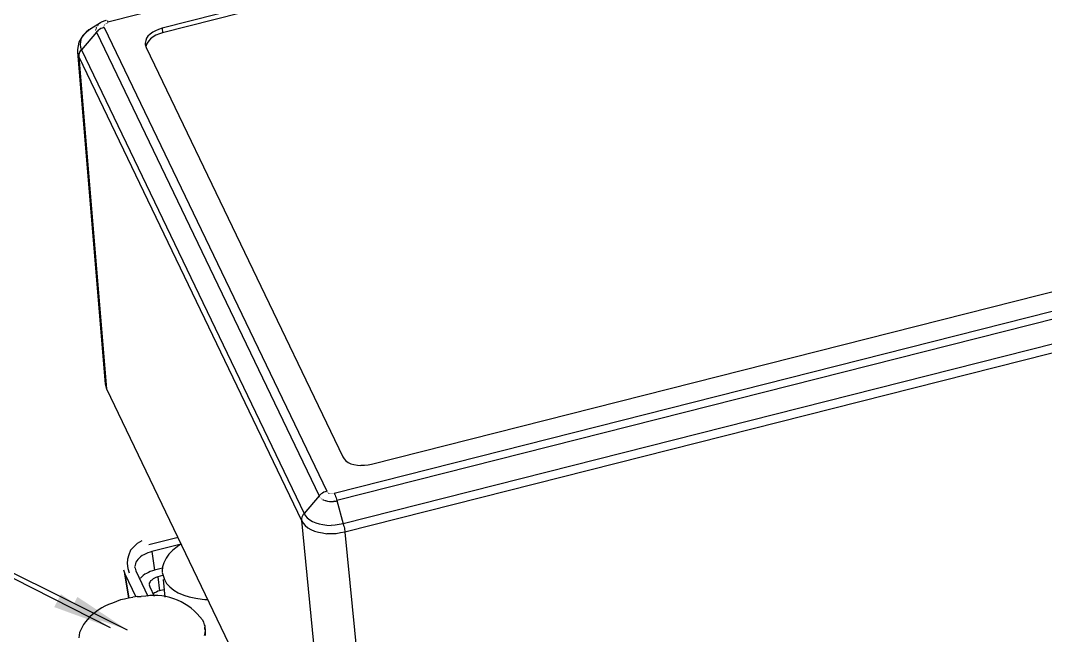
# Model space of a CAD drawing. Header units: millimetres. Extents: x 4 to 529, y -167 to 297.
# Drawn here: x 88.3 to 153.5, y -115.2 to -76.1 of the extents above; entities that cross this region are included whole.
import ezdxf

# ---------------------------------------------------------------- set-up
doc = ezdxf.new("R2010")
doc.units = ezdxf.units.MM
doc.layers.add('PDF_图层 1', color=7, linetype='Continuous', true_color=0x231f20)

msp = doc.modelspace()

# ---------------------------------------------------------------- linework, layer by layer
at = {"layer": 'PDF_图层 1', "color": 7, "lineweight": -3, "true_color": 0xffffff}
for points in [[(197.346, -50.028), (93.899, -76.221)], [(194.975, -51.862), (97.342, -76.588)], [(195.003, -52.145), (97.371, -76.898)], [(93.419, -76.249), (92.798, -76.644)], [(93.419, -76.249), (93.362, -76.278)], [(93.786, -76.108), (93.758, -76.108), (93.475, -76.221), (93.419, -76.249)], [(93.87, -76.137), (93.899, -76.193)], [(92.685, -76.729), (92.29, -77.068), (92.036, -77.491), (91.951, -77.943), (91.951, -78.112)], [(93.165, -76.842), (92.205, -77.971)], [(92.516, -76.842), (92.374, -76.983)], [(92.685, -76.701), (92.516, -76.842)], [(92.798, -76.644), (92.685, -76.729)], [(92.798, -76.644), (92.769, -76.644), (92.769, -76.673), (92.742, -76.673), (92.713, -76.701), (92.685, -76.701)], [(93.108, -76.673), (93.108, -76.729)], [(93.137, -76.56), (93.137, -76.616)], [(93.645, -76.56), (93.532, -76.588), (93.447, -76.616), (93.362, -76.673), (93.278, -76.729), (93.221, -76.785), (93.165, -76.842)], [(93.165, -76.842), (107.334, -106.338)], [(93.25, -76.391), (93.221, -76.447)], [(93.645, -76.56), (107.814, -106.056)], [(97.371, -76.898), (97.173, -76.955), (96.947, -77.04), (96.778, -77.152), (96.609, -77.265), (96.496, -77.406), (96.382, -77.547), (96.326, -77.66), (96.298, -77.802)], [(96.749, -76.842), (96.581, -76.983)], [(96.919, -76.757), (96.75, -76.842)], [(97.117, -76.673), (96.919, -76.757)], [(97.342, -76.588), (97.117, -76.673)], [(97.342, -76.588), (97.371, -76.898)], [(92.149, -77.463), (92.12, -77.632)], [(92.177, -77.322), (92.148, -77.463)], [(92.262, -77.152), (92.177, -77.322)], [(92.375, -76.983), (92.262, -77.152)], [(96.298, -77.378), (96.27, -77.548)], [(96.27, -77.576), (96.27, -77.632)], [(96.354, -77.237), (96.298, -77.378)], [(96.439, -77.096), (96.354, -77.237)], [(96.58, -76.983), (96.439, -77.096)], [(91.951, -78.112), (93.729, -99.225)], [(91.951, -78.112), (92.036, -78.422)], [(92.064, -78.197), (92.036, -78.282)], [(92.092, -78.112), (92.064, -78.197)], [(92.149, -78.027), (92.093, -78.112)], [(92.121, -77.632), (92.149, -77.802)], [(92.149, -77.802), (92.205, -77.971)], [(92.205, -77.971), (92.149, -78.027)], [(92.205, -77.971), (106.374, -107.467)], [(96.27, -77.632), (96.326, -77.83)], [(96.326, -77.83), (108.83, -103.854)], [(92.036, -78.282), (92.036, -78.338)], [(92.036, -78.338), (92.036, -78.423)], [(92.036, -78.423), (93.814, -99.535)], [(92.036, -78.423), (106.205, -107.918)], [(211.741, -79.975), (108.294, -106.197)], [(208.298, -79.608), (110.665, -104.362)], [(211.882, -80.455), (108.463, -106.648)], [(212.306, -81.923), (108.859, -108.116)], [(212.419, -82.459), (108.972, -108.652)], [(59.548, -97.193), (94.04, -114.721)], [(59.576, -97.136), (95.113, -114.862)], [(93.729, -99.225), (93.814, -99.535)], [(93.814, -99.535), (108.35, -129.85)], [(108.83, -103.854), (108.915, -103.995)], [(108.915, -103.995), (109.028, -104.108)], [(109.028, -104.108), (109.169, -104.221)], [(109.169, -104.221), (109.338, -104.306)], [(109.338, -104.306), (109.536, -104.362)], [(109.536, -104.362), (109.761, -104.391)], [(109.762, -104.39), (109.987, -104.419)], [(110.665, -104.362), (110.439, -104.391), (110.213, -104.418), (109.988, -104.418)], [(107.814, -106.056), (107.701, -106.084), (107.617, -106.112), (107.532, -106.169), (107.447, -106.225), (107.391, -106.281), (107.334, -106.338)], [(108.294, -106.197), (108.323, -106.253), (108.35, -106.31), (108.379, -106.394), (108.407, -106.479), (108.435, -106.564), (108.463, -106.648)], [(107.334, -106.338), (106.374, -107.467)], [(107.334, -106.338), (107.334, -106.394)], [(107.56, -106.592), (107.617, -106.592)], [(107.645, -106.62), (107.701, -106.648)], [(108.294, -106.677), (108.237, -106.705)], [(108.294, -106.677), (108.35, -106.677), (108.407, -106.677)], [(108.463, -106.648), (108.407, -106.677)], [(108.463, -106.648), (108.858, -108.116)], [(106.318, -107.523), (106.261, -107.608)], [(106.374, -107.467), (106.318, -107.523)], [(106.374, -107.467), (106.46, -107.608)], [(106.233, -107.692), (106.205, -107.778)], [(106.205, -107.778), (106.205, -107.862)], [(106.205, -107.862), (106.205, -107.918)], [(106.205, -107.919), (108.351, -129.85)], [(106.205, -107.919), (106.318, -108.088)], [(106.261, -107.608), (106.233, -107.693)], [(106.318, -108.088), (106.431, -108.229)], [(106.459, -107.608), (106.572, -107.749)], [(106.572, -107.749), (106.741, -107.862)], [(106.742, -107.862), (106.911, -107.975)], [(106.911, -107.975), (107.109, -108.06)], [(107.109, -108.06), (107.334, -108.116)], [(107.334, -108.116), (107.56, -108.173)], [(107.56, -108.173), (107.814, -108.201)], [(107.814, -108.201), (108.096, -108.229)], [(108.858, -108.116), (108.604, -108.173), (108.35, -108.201), (108.096, -108.229)], [(108.858, -108.116), (108.887, -108.229)], [(106.431, -108.229), (106.6, -108.37)], [(106.6, -108.37), (106.798, -108.483)], [(106.798, -108.483), (107.023, -108.596)], [(107.024, -108.596), (107.278, -108.652)], [(107.278, -108.652), (107.532, -108.709)], [(107.532, -108.709), (107.814, -108.765)], [(108.971, -108.652), (108.689, -108.709), (108.407, -108.765), (108.096, -108.765), (107.814, -108.765)], [(108.886, -108.229), (108.915, -108.314)], [(108.915, -108.314), (108.943, -108.398)], [(108.943, -108.398), (108.943, -108.483)], [(108.943, -108.483), (108.972, -108.568)], [(108.971, -108.568), (108.971, -108.652)], [(108.971, -108.652), (111.117, -130.584)], [(96.044, -109.217), (95.762, -109.386), (95.536, -109.584), (95.338, -109.81), (95.225, -110.092), (95.141, -110.374), (95.113, -110.657), (95.169, -110.967), (95.253, -111.249)], [(98.358, -108.991), (96.495, -109.471)], [(98.556, -109.414), (96.693, -109.895)], [(98.556, -109.414), (98.415, -109.5), (98.302, -109.584), (98.02, -109.81), (97.766, -110.064), (97.596, -110.318), (97.455, -110.6), (97.37, -110.854), (97.342, -111.136), (97.342, -111.193)], [(96.072, -110.148), (95.959, -110.233)], [(96.185, -110.092), (96.072, -110.148)], [(96.298, -110.035), (96.185, -110.092)], [(96.439, -109.979), (96.298, -110.035)], [(96.58, -109.922), (96.439, -109.979)], [(96.693, -109.894), (96.581, -109.923)], [(96.693, -109.894), (96.862, -111.08)], [(95.621, -110.769), (95.592, -110.854)], [(95.649, -110.657), (95.621, -110.769)], [(95.677, -110.572), (95.649, -110.657)], [(95.733, -110.487), (95.677, -110.572)], [(95.79, -110.403), (95.733, -110.487)], [(95.875, -110.318), (95.79, -110.403)], [(95.959, -110.233), (95.875, -110.318)], [(94.887, -111.052), (94.971, -111.306)], [(94.943, -111.306), (95.197, -112.858)], [(94.971, -111.306), (95.677, -112.773)], [(94.971, -111.306), (95.225, -112.858)], [(95.592, -110.854), (95.621, -110.939)], [(95.621, -110.939), (95.677, -111.108)], [(95.677, -111.108), (96.439, -112.717)], [(96.863, -111.08), (96.721, -111.108), (96.58, -111.165), (96.467, -111.221), (96.354, -111.277), (96.242, -111.334), (96.128, -111.418), (96.044, -111.503), (95.959, -111.588)], [(97.371, -110.939), (96.863, -111.08)], [(97.371, -111.419), (97.06, -111.503)], [(97.342, -111.221), (97.484, -111.673)], [(96.58, -111.814), (96.524, -111.899)], [(96.524, -111.898), (96.524, -111.983)], [(96.524, -112.011), (96.552, -112.124)], [(96.552, -112.124), (96.834, -112.717)], [(96.608, -111.757), (96.58, -111.814)], [(96.693, -111.701), (96.608, -111.757)], [(96.778, -111.616), (96.693, -111.701)], [(96.863, -111.588), (96.778, -111.616)], [(96.947, -111.531), (96.862, -111.588)], [(97.06, -111.503), (96.947, -111.531)], [(97.06, -111.503), (97.173, -112.378)], [(97.399, -111.673), (97.512, -112.801)], [(97.484, -111.673), (97.625, -111.926), (97.822, -112.124), (98.076, -112.35), (98.358, -112.52), (98.726, -112.661), (99.064, -112.774), (99.488, -112.858), (99.883, -112.915), (100.052, -112.942), (100.25, -112.942)], [(95.762, -112.745), (95.479, -112.801)], [(95.762, -112.745), (96.016, -112.745)], [(96.298, -112.717), (96.016, -112.745)], [(97.173, -112.378), (97.06, -112.407), (96.975, -112.463), (96.863, -112.52), (96.778, -112.576)], [(97.455, -112.322), (97.173, -112.378)], [(93.701, -113.366), (93.504, -113.479)], [(93.927, -113.253), (93.702, -113.366)], [(94.181, -113.169), (93.927, -113.253)], [(94.435, -113.056), (94.181, -113.168)], [(94.689, -112.971), (94.435, -113.056)], [(94.943, -112.915), (94.689, -112.971)], [(95.197, -112.858), (94.943, -112.914)], [(95.479, -112.802), (95.197, -112.858)], [(92.742, -114.043), (92.6, -114.213)], [(92.911, -113.902), (92.742, -114.043)], [(93.08, -113.761), (92.911, -113.902)], [(93.278, -113.62), (93.08, -113.761)], [(93.504, -113.479), (93.278, -113.62)], [(92.262, -114.693), (92.177, -114.862)], [(92.347, -114.523), (92.261, -114.693)], [(92.459, -114.354), (92.347, -114.523)], [(92.6, -114.213), (92.459, -114.354)], [(99.911, -114.241), (99.967, -114.382)], [(99.967, -114.382), (100.024, -114.551)], [(100.024, -114.551), (100.052, -114.608)], [(100.052, -114.608), (100.052, -114.693)], [(100.052, -114.693), (100.08, -114.862)], [(100.08, -114.862), (100.052, -114.834), (100.052, -114.693)], [(92.064, -115.201), (92.036, -115.37)], [(92.092, -115.031), (92.064, -115.201)], [(92.177, -114.862), (92.092, -115.031)], [(100.052, -115.06), (100.023, -115.229)], [(100.08, -114.89), (100.052, -115.059)], [(100.08, -114.862), (100.08, -114.948)], [(100.08, -114.947), (100.08, -115.06)], [(100.08, -115.06), (100.08, -115.229)]]:
    msp.add_lwpolyline(points, dxfattribs=at)
for centre, radius, start, end in [((108.096, -105.66), 1.054, 249.62356, 277.69605), ((96.829, -116.502), 3.822, 36.26671, 97.98596)]:
    msp.add_arc(centre, radius, start, end, dxfattribs=at)
at = {"layer": 'PDF_图层 1', "color": 7, "lineweight": -3, "true_color": 0xffffff, "transparency": 33554559}
for points in [[(93.419, -76.249), (93.419, -76.278), (93.448, -76.249), (93.448, -76.278)], [(93.419, -76.249), (93.419, -76.278), (93.448, -76.249), (93.448, -76.278)], [(93.419, -76.249), (93.419, -76.278), (93.448, -76.249), (93.448, -76.278)], [(93.814, -76.108), (93.814, -76.137), (93.871, -76.108), (93.871, -76.137)], [(93.814, -76.108), (93.814, -76.137), (93.843, -76.108), (93.843, -76.137)], [(93.842, -76.249), (93.842, -76.278), (93.899, -76.249), (93.899, -76.278)], [(93.871, -76.136), (93.871, -76.165), (93.899, -76.136), (93.899, -76.165)], [(93.871, -76.249), (93.871, -76.278), (93.899, -76.249), (93.899, -76.278)], [(93.899, -76.221), (93.899, -76.249), (93.927, -76.221), (93.927, -76.249)], [(93.899, -76.221), (93.899, -76.249), (93.927, -76.221), (93.927, -76.249)], [(93.108, -76.729), (93.108, -76.786), (93.137, -76.729), (93.137, -76.786)], [(93.137, -76.616), (93.137, -76.673), (93.165, -76.616), (93.165, -76.673)], [(93.137, -76.786), (93.137, -76.842), (93.165, -76.786), (93.165, -76.842)], [(93.165, -76.503), (93.165, -76.56), (93.194, -76.503), (93.194, -76.56)], [(93.193, -76.475), (93.193, -76.503), (93.221, -76.475), (93.221, -76.503)], [(93.221, -76.447), (93.221, -76.476), (93.25, -76.447), (93.25, -76.476)], [(93.278, -76.362), (93.278, -76.391), (93.306, -76.362), (93.306, -76.391)], [(93.306, -76.334), (93.306, -76.362), (93.335, -76.334), (93.335, -76.362)], [(93.334, -76.306), (93.334, -76.334), (93.362, -76.306), (93.362, -76.334)], [(93.362, -76.277), (93.362, -76.306), (93.391, -76.277), (93.391, -76.306)], [(93.616, -76.447), (93.616, -76.476), (93.645, -76.447), (93.645, -76.476)], [(93.616, -76.447), (93.616, -76.503), (93.645, -76.447), (93.645, -76.503)], [(93.616, -76.475), (93.616, -76.532), (93.645, -76.475), (93.645, -76.532)], [(93.616, -76.503), (93.616, -76.56), (93.645, -76.503), (93.645, -76.56)], [(93.616, -76.532), (93.616, -76.56), (93.645, -76.532), (93.645, -76.56)], [(93.645, -76.39), (93.645, -76.446), (93.673, -76.39), (93.673, -76.446)], [(93.645, -76.419), (93.645, -76.447), (93.673, -76.419), (93.673, -76.447)], [(93.673, -76.362), (93.673, -76.391), (93.702, -76.362), (93.702, -76.391)], [(93.673, -76.362), (93.673, -76.419), (93.702, -76.362), (93.702, -76.419)], [(93.701, -76.334), (93.701, -76.362), (93.729, -76.334), (93.729, -76.362)], [(93.701, -76.334), (93.701, -76.362), (93.729, -76.334), (93.729, -76.362)], [(93.729, -76.306), (93.729, -76.334), (93.786, -76.306), (93.786, -76.334)], [(93.758, -76.306), (93.758, -76.334), (93.786, -76.306), (93.786, -76.334)], [(93.786, -76.277), (93.786, -76.306), (93.842, -76.277), (93.842, -76.306)], [(93.786, -76.277), (93.786, -76.306), (93.814, -76.277), (93.814, -76.306)], [(96.27, -77.576), (96.27, -77.604), (96.298, -77.576), (96.298, -77.604)], [(107.814, -106.056), (107.814, -106.112), (107.842, -106.056), (107.842, -106.112)], [(107.814, -106.084), (107.814, -106.113), (107.842, -106.084), (107.842, -106.113)], [(107.842, -106.112), (107.842, -106.14), (107.871, -106.112), (107.871, -106.14)], [(107.842, -106.112), (107.842, -106.14), (107.871, -106.112), (107.871, -106.14)], [(107.842, -106.112), (107.842, -106.14), (107.871, -106.112), (107.871, -106.14)], [(107.87, -106.14), (107.87, -106.169), (107.899, -106.14), (107.899, -106.169)], [(107.87, -106.14), (107.87, -106.169), (107.926, -106.14), (107.926, -106.169)], [(107.899, -106.169), (107.899, -106.197), (107.983, -106.169), (107.983, -106.197)], [(107.955, -106.197), (107.955, -106.225), (108.068, -106.197), (108.068, -106.225)], [(108.04, -106.197), (108.04, -106.225), (108.237, -106.197), (108.237, -106.225)], [(108.209, -106.197), (108.209, -106.225), (108.294, -106.197), (108.294, -106.225)], [(107.334, -106.394), (107.334, -106.423), (107.363, -106.394), (107.363, -106.423)], [(107.362, -106.423), (107.362, -106.451), (107.391, -106.423), (107.391, -106.451)], [(107.391, -106.451), (107.391, -106.479), (107.419, -106.451), (107.419, -106.479)], [(107.419, -106.479), (107.419, -106.507), (107.448, -106.479), (107.448, -106.507)], [(107.447, -106.507), (107.447, -106.535), (107.475, -106.507), (107.475, -106.535)], [(107.475, -106.535), (107.475, -106.564), (107.532, -106.535), (107.532, -106.564)], [(107.532, -106.564), (107.532, -106.592), (107.56, -106.564), (107.56, -106.592)], [(107.616, -106.592), (107.616, -106.621), (107.645, -106.592), (107.645, -106.621)], [(107.701, -106.648), (107.701, -106.677), (107.729, -106.648), (107.729, -106.677)], [(95.621, -110.939), (95.621, -110.967), (95.649, -110.939), (95.649, -110.967)], [(95.621, -110.939), (95.621, -110.967), (95.649, -110.939), (95.649, -110.967)], [(97.342, -111.193), (97.342, -111.221), (97.371, -111.193), (97.371, -111.221)], [(95.931, -111.616), (95.931, -111.644), (95.96, -111.616), (95.96, -111.644)], [(95.959, -111.588), (95.959, -111.617), (95.987, -111.588), (95.987, -111.617)], [(96.524, -111.983), (96.524, -112.039), (96.552, -111.983), (96.552, -112.039)], [(96.778, -112.576), (96.778, -112.604), (96.806, -112.576), (96.806, -112.604)], [(96.778, -112.576), (96.778, -112.604), (96.806, -112.576), (96.806, -112.604)], [(100.08, -114.862), (100.08, -114.919), (100.109, -114.862), (100.109, -114.919)]]:
    msp.add_solid(points, dxfattribs=at)
at = {"layer": 'PDF_图层 1', "color": 7, "true_color": 0xffffff, "transparency": 33554559}
for points in [[(94.04, -114.721), (90.483, -113.423), (90.907, -112.604)], [(95.113, -114.862), (91.528, -113.62), (91.951, -112.774)]]:
    msp.add_solid(points, dxfattribs=at)

doc.saveas('drawing.dxf')
